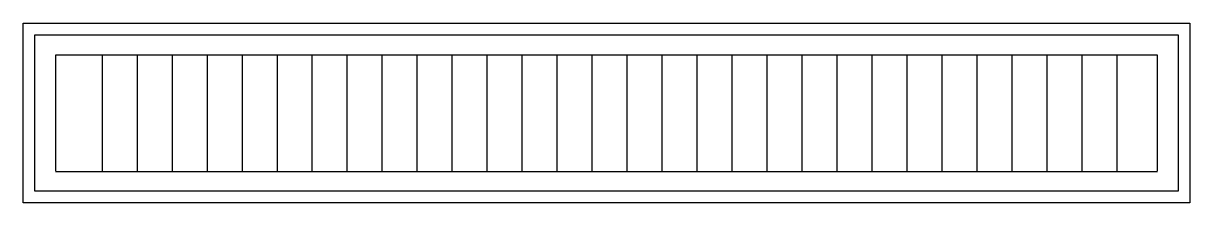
# Model space of a CAD drawing. Extents: x -100 to 0, y 0 to 15.
import ezdxf

# ---------------------------------------------------------------- set-up
doc = ezdxf.new("R2010")
doc.units = 0
doc.header["$LTSCALE"] = 25
doc.header["$MEASUREMENT"] = 0
doc.layers.get('0').update_dxf_attribs({"linetype": 'CONTINUOUS'})

msp = doc.modelspace()

# ---------------------------------------------------------------- linework, layer by layer
at = {"color": 0, "linetype": 'ByBlock'}
for p, q in [((-100, 0), (-100, 15.42)), ((-100, 15.42), (0, 15.42)), ((0, 15.42), (0, 0)), ((-99, 1), (-99, 14.42)), ((-99, 14.42), (-1, 14.42)), ((-1, 14.42), (-1, 1)), ((-2.75, 12.67), (-97.25, 12.67)), ((-97.25, 12.67), (-97.25, 2.75)), ((-93.25, 12.67), (-93.25, 2.75)), ((-90.25, 12.67), (-90.25, 2.75)), ((-87.25, 12.67), (-87.25, 2.75)), ((-84.25, 12.67), (-84.25, 2.75)), ((-81.25, 12.67), (-81.25, 2.75)), ((-78.25, 12.67), (-78.25, 2.75)), ((-75.25, 12.67), (-75.25, 2.75)), ((-72.25, 12.67), (-72.25, 2.75)), ((-69.25, 12.67), (-69.25, 2.75)), ((-66.25, 12.67), (-66.25, 2.75)), ((-63.25, 12.67), (-63.25, 2.75)), ((-60.25, 12.67), (-60.25, 2.75)), ((-57.25, 12.67), (-57.25, 2.75)), ((-54.25, 12.67), (-54.25, 2.75)), ((-51.25, 12.67), (-51.25, 2.75)), ((-48.25, 12.67), (-48.25, 2.75)), ((-45.25, 12.67), (-45.25, 2.75)), ((-42.25, 12.67), (-42.25, 2.75)), ((-39.25, 12.67), (-39.25, 2.75)), ((-36.25, 12.67), (-36.25, 2.75)), ((-33.25, 12.67), (-33.25, 2.75)), ((-30.25, 12.67), (-30.25, 2.75)), ((-27.25, 12.67), (-27.25, 2.75)), ((-24.25, 12.67), (-24.25, 2.75)), ((-21.25, 12.67), (-21.25, 2.75)), ((-18.25, 12.67), (-18.25, 2.75)), ((-15.25, 12.67), (-15.25, 2.75)), ((-12.25, 12.67), (-12.25, 2.75)), ((-9.25, 12.67), (-9.25, 2.75)), ((-6.25, 12.67), (-6.25, 2.75)), ((-2.75, 2.75), (-2.75, 12.67)), ((-97.25, 2.67), (-2.75, 2.67)), ((-1, 1), (-99, 1)), ((0, 0), (-100, 0))]:
    msp.add_line(p, q, dxfattribs=at)

doc.saveas('drawing.dxf')
